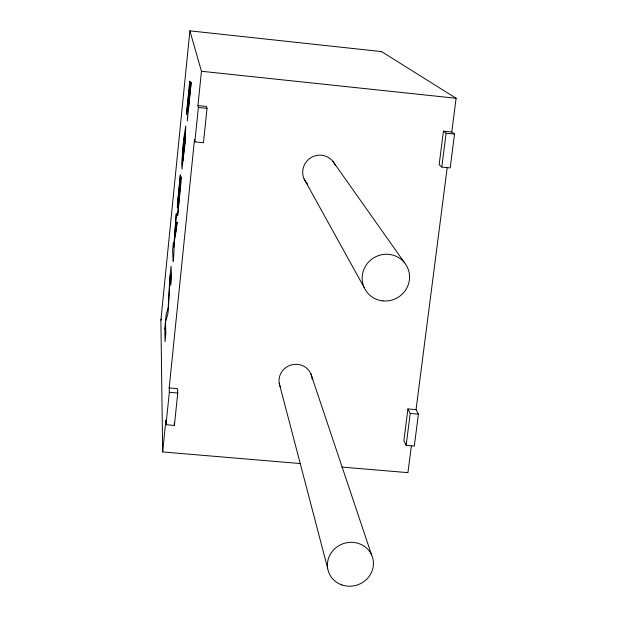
<?xml version="1.0" encoding="UTF-8"?>
<svg xmlns="http://www.w3.org/2000/svg" width="617" height="617" viewBox="0 0 617 617"><rect width="100%" height="100%" fill="white"/><g stroke="black" fill="none" stroke-linecap="round" stroke-linejoin="round"><path stroke-width="0.93" d="M183.372 142.882L181.699 163.189L181.992 169.158L185.231 141.625L185.756 125.945L183.905 137.753L182.509 155.276L182.763 160.906L184.93 142.326L184.915 134.151L183.843 140.267M300.633 463.591L162.664 451.945L160.883 320.184L189.889 30.85L381.545 51.597L456.117 98.273L451.775 132.03L454.544 134.097L450.179 167.924L441.787 167.068L439.142 164.7L443.43 131.159L451.775 132.03M162.664 451.945L165.919 420.046L166.012 424.712L174.403 425.437L177.735 393.052L177.526 388.648L169.189 387.916L194.478 139.704L194.849 141.871L203.479 142.751L207.019 108.361L206.533 106.494L197.949 105.607L201.45 71.264L189.889 30.85L190.221 31.12M166.012 424.712L169.32 392.312L169.189 387.916M194.849 141.871L198.358 107.458L197.949 105.607M416.043 409.649L407.93 408.932L403.888 440.553L406.133 445.351L414.3 446.052L418.411 414.177L416.043 409.649L447.217 167.454M406.133 445.351L410.22 413.459L407.93 408.932M441.787 167.068L446.122 133.226L443.43 131.159M411.369 446.014L407.937 472.645L341.826 467.069M160.883 320.184L161.338 319.089M380.65 51.735L381.545 51.597M169.32 392.312L177.735 393.052M410.22 413.459L418.411 414.177M198.358 107.458L207.019 108.361M446.122 133.226L454.544 134.097M201.45 71.264L456.117 98.273M332.925 161.384L404.582 262.803M304.104 178.961L364.084 287.375M310.814 373.686L371.596 554.938M279.192 383.172L327.642 568.242M174.303 422.63L174.403 425.437M312.001 377.704A16.644 16.065 -17.7 0 1 312.171 379.378M280.403 387.191A16.644 16.065 -17.7 0 1 290.584 365.148A16.644 16.065 -17.7 0 1 311.855 376.879M307.559 184.005A17.021 16.782 -35.1 0 1 310.174 158.153A17.021 16.782 -35.1 0 1 335.193 165.132M186.488 113.775L186.542 114.307L189.242 89.45L187.298 121.025L191.162 83.017L191.108 82.285L188.185 110.713L190.044 81.082L189.82 81.591A13.944 0.386 -84.4 0 0 189.118 86.611L186.488 113.775M180.365 175.259L178.128 199.769L181.128 176.763L181.012 181.984L177.642 215.672L180.311 185.416L177.349 208.06L177.465 203.332L180.303 174.812L180.365 175.259M164.778 328.275L165.047 341.641L165.834 333.812L165.541 321.935L167.847 313.922L168.248 310.359L170.315 274.588L170.747 285.154L171.534 277.557L171.063 266.32L169.737 279.254L168.186 307.451L166.127 315.079L164.778 328.275M177.102 222.143L176.184 231.29C173.354 241.208 174.603 251.32 173.146 261.353L172.606 250.147L173.377 242.728L173.639 247.579L176.308 213.605L174.495 239.095L177.102 222.143M341.833 584.916A23.153 21.819 -18.5 0 0 373.208 560.398A23.153 21.819 -18.5 0 0 336.219 547.48A23.153 21.819 -18.5 0 0 341.833 584.916M382.926 300.895A23.886 23.199 -31 0 0 407.714 267.986A23.886 23.199 -31 0 0 366.976 263.991A23.886 23.199 -31 0 0 382.926 300.895"/></g></svg>
